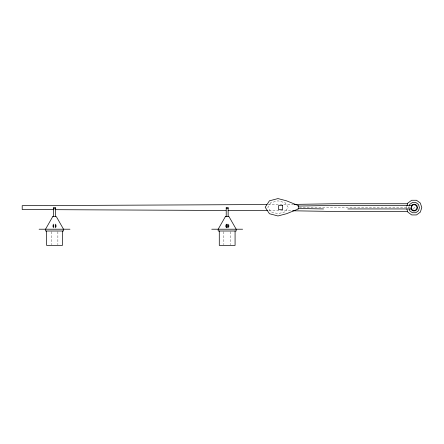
<?xml version="1.0" encoding="UTF-8"?>
<svg xmlns="http://www.w3.org/2000/svg" width="444" height="444" viewBox="0 0 444 444"><rect width="100%" height="100%" fill="white"/><g stroke="black" fill="none" stroke-linecap="round" stroke-linejoin="round"><path stroke-width="0.33" stroke-dasharray="2.22 1.67" d="M406.365 207.603L406.787 206.305M408.68 207.603L409.096 206.332M413.536 209.257L414.308 207.603L413.536 205.949M268.243 204.534L293.19 204.418M299.312 207.27L410.461 207.27M268.931 210.678L291.802 210.783M230.519 231.701L230.519 244.733M223.843 231.701L223.843 244.733M57.87 231.701L57.87 244.733M51.188 231.701L51.188 244.733M270.796 202.725L267.821 207.27L270.796 211.821L277.977 213.703L285.165 211.821L288.139 207.27L285.165 202.725L277.977 200.843L270.796 202.725"/><path stroke-width="0.67" d="M406.998 205.661L407.842 203.069L411.699 200.266L416.466 200.266L420.324 203.069L421.8 207.603L420.324 212.138L416.466 214.94L411.699 214.94L407.842 212.138L406.787 208.896M409.301 205.7L409.712 204.429L412.415 202.464L415.751 202.464L418.453 204.429L419.486 207.603L418.453 210.778L415.751 212.737L412.415 212.737L409.712 210.778L409.096 208.874M411.477 207.27L411.882 206.294M411.261 205.55L413.003 204.284L415.162 204.284L416.905 205.55L417.571 207.603L416.905 209.651L415.162 210.922L413.003 210.922L411.261 209.651L410.928 208.63M412.082 205.805L412.565 205.6L323.537 205.6L297.935 206.072M298.49 208.935L286.53 213.719L277.977 215.962L269.425 213.719L265.207 207.27L269.425 200.821L277.977 198.585L286.53 200.821L298.49 205.611M266.855 204.54L22.2 205.672L22.2 209.529L54.079 209.679M293.884 204.412L334.099 203.746L407.731 203.746M53.563 208.33L55.494 208.33M226.218 208.33L228.144 208.33M347.835 208.941L411.893 208.941M407.731 211.461L334.099 211.461L292.496 210.783M226.218 225.008L228.144 225.008M52.703 225.169L53.563 225.169M55.494 225.169L56.355 225.169M225.358 225.169L226.212 225.169M228.149 225.169L229.01 225.169M52.703 226.779L53.563 226.779M55.494 226.779L56.355 226.779M225.358 226.779L226.212 226.779M228.149 226.779L229.01 226.779M226.218 226.94L228.144 226.94M39.1 229.215L69.963 229.215M211.749 229.215L242.613 229.215M55.467 209.685L225.963 210.478M228.044 210.484L267.549 210.667M297.935 208.475L323.537 208.941M298.49 206.194L298.49 208.353M235.076 231.013L235.076 245.415L219.286 245.415L219.286 231.013M228.144 216.611L228.144 207.365L226.218 207.365L226.218 216.611M227.983 224.148L227.983 227.8M226.379 224.148L226.379 227.8M62.426 231.013L62.426 245.415L46.637 245.415L46.637 231.013M55.494 216.611L55.494 207.365L53.563 207.365L53.563 216.611M55.334 224.148L55.334 227.8M53.724 224.148L53.724 227.8M411.688 205.861L411.116 207.603L411.688 209.346L413.17 210.423L415.001 210.423L416.483 209.346L417.049 207.603L416.483 205.861L415.001 204.784L413.17 204.784L411.688 205.861M52.731 216.611L45.527 229.215L45.527 231.013L63.531 231.013L63.531 229.215L56.333 216.611L52.731 216.611M225.38 216.611L218.182 229.215L218.182 231.013L236.186 231.013L236.186 229.215L228.982 216.611L225.38 216.611M282.539 205.511L278.599 205.511L278.599 209.69L282.539 209.69L282.539 205.511"/></g></svg>
